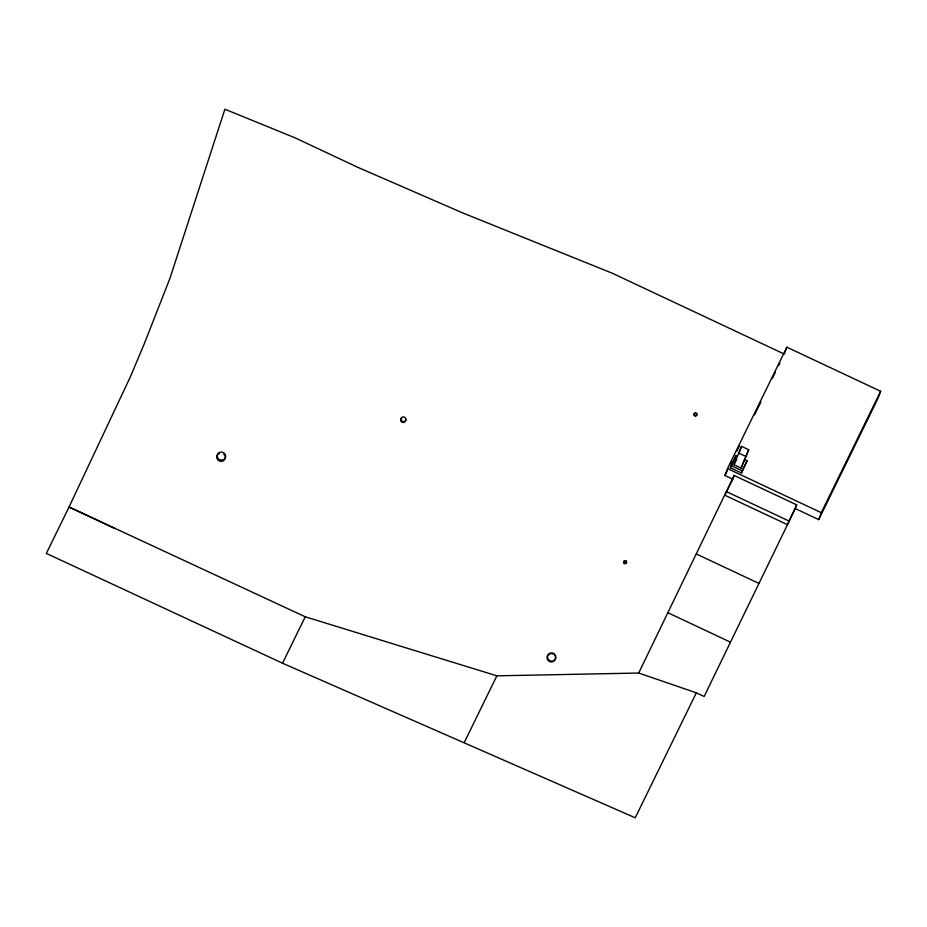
<?xml version="1.0" encoding="UTF-8"?>
<svg xmlns="http://www.w3.org/2000/svg" width="927" height="927" viewBox="0 0 927 927"><rect width="100%" height="100%" fill="white"/><g stroke="black" fill="none" stroke-linecap="round" stroke-linejoin="round"><path stroke-width="1.39" d="M796.652 504.856L787.417 524.647L724.879 495.25L732.736 479.178L724.926 475.505L727.498 468.587L786.849 347.185L880.65 391.275L878.078 398.193L818.715 519.607L795.273 508.587L796.652 504.856L734.126 475.458L638.703 673.037L496.86 675.829L305.238 616.791L69.05 506.999L46.35 553.419L282.538 663.222L635.227 817.788L696.328 692.817L704.149 696.49L795.273 508.587M730.325 467.729L736.061 455.481L730.325 467.729L741.391 472.932L747.127 460.684L744.671 459.525M733.941 464.728L741.542 446.35L748.703 449.722L741.102 468.1L733.941 464.728L736.606 459.271M738.61 454.242L741.542 446.35M732.736 479.178L734.126 475.458M741.102 468.1L748.703 449.722M786.849 347.185L784.288 354.091L612.33 273.245L463.257 213.152L357.857 167.347L295.319 137.949L224.89 109.212L170.047 278.054L144.125 344.184L130.336 376.907L69.05 506.999L114.647 528.436M741.391 472.932L747.127 460.684M818.715 519.607L821.287 512.689L880.65 391.275M282.538 663.222L305.238 616.791M464.265 742.492L496.86 675.829M724.926 475.505L727.452 470.337M730.603 463.882L731.866 461.298M736.919 450.962L739.445 445.794M754.601 414.798L760.916 401.889M772.284 378.633L775.447 372.179M778.599 365.725L779.862 363.141M638.703 673.037L696.328 692.817M738.344 452.897L745.505 456.269M731.113 465.597L742.191 470.8M727.498 468.587L821.287 512.689M726.27 491.53L788.796 520.928M696.351 553.975L758.889 583.384M667.834 612.712L730.36 642.11M405.551 419.34A2.538 2.329 -0.7 0 1 404.253 422.248A2.538 2.329 -0.7 0 1 400.985 421.333A2.538 2.329 -0.7 0 1 401.692 418.262M626.235 561.611A1.437 1.356 21.6 0 1 625.331 563.697A1.437 1.356 21.6 0 1 623.686 561.947A1.437 1.356 21.6 0 1 625.98 561.333M225.029 455.98A4.322 4.079 17.4 0 1 220.869 461.379A4.322 4.079 17.4 0 1 217.092 455.481M217.683 454.589A4.322 4.079 17.4 0 1 219.502 453.407M223.731 454.218A4.322 4.079 17.4 0 1 224.496 455.018M696.675 414.346A1.437 1.321 20.4 0 1 695.238 416.084A1.437 1.321 20.4 0 1 694.103 414.045A1.437 1.321 20.4 0 1 696.501 414.033M555.563 657.556A4.241 4.148 17.4 0 1 549.549 661.6A4.241 4.148 17.4 0 1 548.923 654.416M549.908 653.929A4.241 4.148 17.4 0 1 550.986 653.709M552.086 653.778A4.241 4.148 17.4 0 1 553.141 654.114M554.821 655.528A4.241 4.148 17.4 0 1 555.319 656.501M218.726 459.062A4.311 3.963 18.8 0 1 219.537 452.411A4.311 3.963 18.8 0 1 225.69 456.235A4.311 3.963 18.8 0 1 219.676 459.653M694.393 414.948A1.437 1.321 20.4 0 0 696.849 414.832A1.437 1.321 20.4 0 0 695.401 412.886A1.437 1.321 20.4 0 0 694.393 414.948M624.056 562.724A1.437 1.356 21.6 0 0 626.513 562.596A1.437 1.356 21.6 0 0 625.076 560.626A1.437 1.356 21.6 0 0 624.056 562.724M548.147 659.329A4.241 4.148 17.4 0 0 555.447 658.807A4.241 4.148 17.4 0 0 551.252 652.851A4.241 4.148 17.4 0 0 548.147 659.329M401.449 420.534A2.526 2.329 20.2 0 0 405.759 420.371A2.526 2.329 20.2 0 0 403.268 416.93A2.526 2.329 20.2 0 0 401.449 420.534"/></g></svg>
